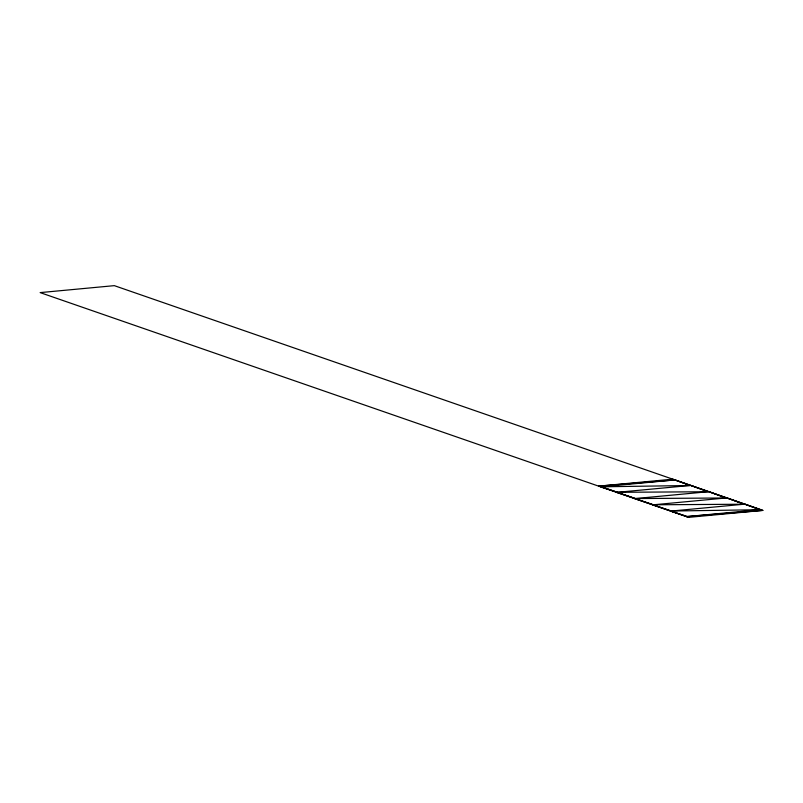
<?xml version="1.0" encoding="UTF-8"?>
<svg xmlns="http://www.w3.org/2000/svg" width="803" height="803" viewBox="0 0 803 803"><rect width="100%" height="100%" fill="white"/><g stroke="black" fill="none" stroke-linecap="round" stroke-linejoin="round"><path stroke-width="1.2" d="M598.616 486.136L672.773 479.18L762.85 510.397L688.683 517.353L40.15 292.603L114.317 285.647L762.85 510.397L687.448 516.52L670.676 511.109L744.833 504.154L759.758 509.734L671.599 511.029L652.658 504.866L726.815 497.91L743.909 504.234L653.582 504.786L634.641 498.623L708.808 491.667L725.892 497.99L635.564 498.543L616.624 492.38L690.791 485.424L707.875 491.757L617.557 492.299L600.774 486.889L674.942 479.933L689.867 485.514L601.698 486.799L598.616 486.136L674.008 480.013M686.525 516.61L760.692 509.644M601.698 486.799L688.683 517.353"/></g></svg>
